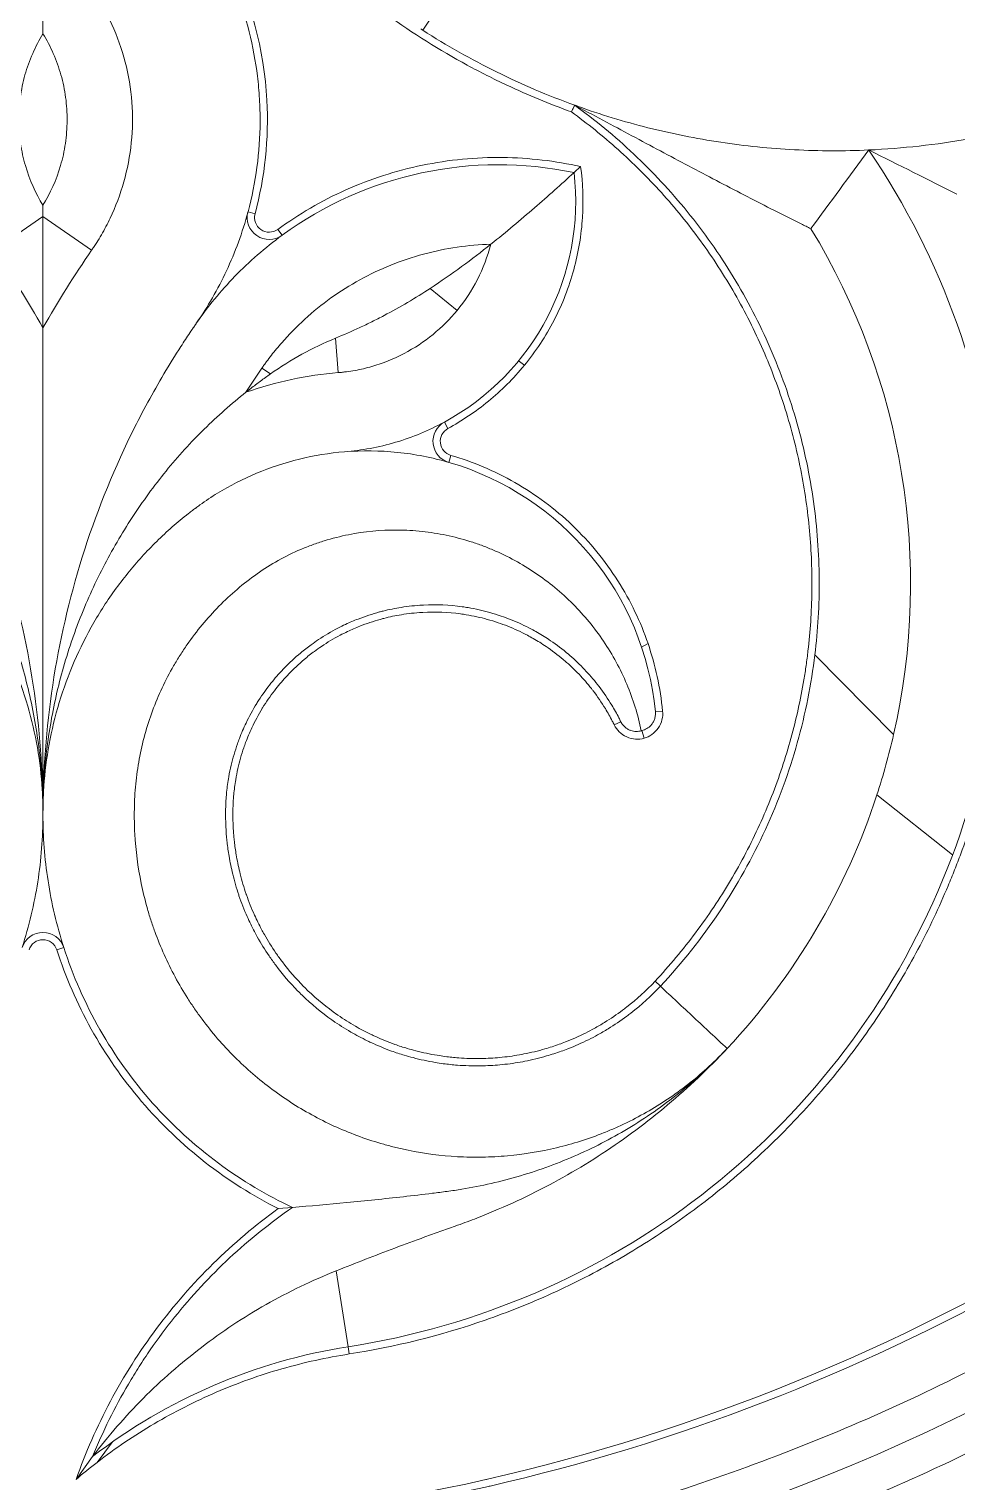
# Model space of a CAD drawing. Header units: millimetres. Extents: x 0 to 2376, y 0 to 1680.
# Drawn here: x 1091.1 to 1218.1, y 692.5 to 891.4 of the extents above; entities that cross this region are included whole.
import ezdxf

# ---------------------------------------------------------------- set-up
doc = ezdxf.new("R2010")
doc.units = ezdxf.units.MM
doc.layers.add('Размеры', color=5, linetype='Continuous', lineweight=9)

msp = doc.modelspace()

# ---------------------------------------------------------------- linework, layer by layer
at = {"layer": 'Размеры', "linetype": 'Continuous', "lineweight": 15}
for p, q in [((1144.98, 891.25), (1154.27, 905.27)), ((1166.1, 880.81), (1165.79, 880.98)), ((1166.1, 880.81), (1166.12, 880.86)), ((1166.6, 872.58), (1165.7, 871.75)), ((1093, 865.74), (1086.34, 861.13)), ((1093, 865.74), (1099.66, 861.13)), ((1122.03, 866.11), (1121.07, 866.37)), ((1125.14, 863.98), (1125.73, 863.17)), ((1149.7, 852.89), (1146.02, 855.91)), ((1133.42, 844.37), (1133.04, 849.08)), ((1158.9, 845.37), (1158.1, 845.98)), ((1124.13, 844.19), (1122.98, 844.99)), ((1148.44, 836.72), (1147.96, 837.6)), ((1148.83, 833.04), (1148.55, 832.08)), ((1174.94, 806.78), (1175.83, 807.27)), ((1198.67, 805.73), (1209.44, 794.81)), ((1177.83, 798.02), (1176.83, 797.92)), ((1171.2, 796.15), (1172.1, 796.58)), ((1175, 795.36), (1175.29, 794.32)), ((1217.52, 778.33), (1207.16, 786.56)), ((1095.86, 765.65), (1094.9, 765.34)), ((1177.52, 760.37), (1176.79, 761.05)), ((1186.65, 751.83), (1186.65, 751.83)), ((1125.21, 729.92), (1127.17, 730.08)), ((1134.77, 711), (1133.15, 721.4)), ((1134.77, 711), (1134.92, 710.01)), ((1102.54, 697.98), (1100.41, 695.17)), ((1099.79, 695.96), (1097.55, 692.85))]:
    msp.add_line(p, q, dxfattribs=at)
for centre, radius, start, end in [((1118.5, 815.5), 105.77, 278.8484, 34.1329), ((1155.35, 822.58), 50.25, 78.1128, 126.1141), ((1131.52, 867.83), 34.41, 298.5454, 6.5487), ((1123.96, 865.6), 3, 165.014, 306.1141), ((1123.96, 865.6), 2, 165.014, 306.1141), ((1118.5, 815.5), 93.27, 347.1826, 31.3857), ((1149.39, 834.96), 3, 118.5454, 253.7626), ((1149.39, 834.96), 2, 118.5454, 253.7626), ((1137.51, 794.15), 39.51, 5.4685, 73.7626), ((1118.5, 815.5), 93.27, 341.9242, 347.1826), ((1118.5, 815.5), 93.27, 316.9488, 341.9242), ((1093, 764.73), 3, 17.8402, 162.1598), ((1093, 764.73), 2, 17.8402, 162.1598), ((1146.53, 635.43), 76.48, 98.8489, 127.6716), ((1093, 958.67), 286.17, 251.6657, 299.562)]:
    msp.add_arc(centre, radius, start, end, dxfattribs=at)
for points, knots in [([(1165.34, 880.07), (1162.34, 881.15), (1157.51, 883.15), (1145.18, 889.39), (1129.28, 900.8), (1117.04, 915.14), (1107.51, 930.3), (1102.44, 941.38), (1097.86, 957.57), (1095.88, 971.03), (1095.88, 985.87), (1097.44, 998.83), (1099.82, 1008.12), (1102.9, 1016.59), (1105.95, 1023.09), (1112.64, 1033.89), (1120.22, 1042.26), (1130.71, 1050.64), (1142.15, 1057.65), (1157.84, 1063.06), (1171.37, 1064.73), (1181.51, 1064.82), (1188.73, 1064.3), (1199.88, 1062.79), (1209.32, 1060.94), (1220.04, 1057.68), (1230.52, 1053.63), (1239.05, 1049.22), (1243.84, 1046.33)], [116.808412, 116.808412, 116.808412, 116.808412, 126.38749, 132.476393, 158.314987, 184.679389, 188.590675, 211.99811, 220.956232, 239.042734, 252.734477, 265.384236, 278.03675, 281.474688, 292.44831, 299.518941, 319.550414, 326.062168, 339.699928, 359.668778, 375.574311, 380.335094, 390.089792, 397.269004, 414.090521, 418.915033, 430.888375, 447.69052, 447.69052, 447.69052, 447.69052]), ([(1063.97, 866.11), (1062.61, 871.16), (1061.34, 883.42), (1064.98, 897.1), (1070.09, 905.98), (1072.94, 910.03), (1076.21, 913.61), (1079.62, 917.44), (1082.66, 921.53), (1088.19, 930.2), (1091.41, 938.22), (1093, 944.87)], [0, 0, 0, 0, 0.182664, 0.42524, 0.483655, 0.540697, 0.597329, 0.654151, 0.711719, 0.769495, 1, 1, 1, 1]), ([(1093, 944.87), (1094.59, 938.22), (1097.81, 930.2), (1103.34, 921.53), (1106.38, 917.44), (1109.79, 913.61), (1113.06, 910.03), (1115.91, 905.98), (1121.02, 897.1), (1124.66, 883.42), (1123.39, 871.16), (1122.03, 866.11)], [0, 0, 0, 0, 0.230505, 0.288281, 0.345849, 0.402671, 0.459303, 0.516345, 0.57476, 0.817336, 1, 1, 1, 1]), ([(1109.35, 912.62), (1110.05, 911.85), (1110.75, 911.07), (1111.76, 909.88), (1112.09, 909.48), (1112.73, 908.67), (1113.04, 908.26), (1113.95, 907), (1114.53, 906.15), (1115.63, 904.41), (1116.16, 903.52), (1117.16, 901.71), (1117.63, 900.79), (1118.29, 899.38), (1118.51, 898.9), (1118.92, 897.94), (1119.12, 897.46), (1120.08, 895.02), (1120.71, 893.05), (1121.73, 889.04), (1122.11, 887.01), (1122.49, 883.93), (1122.58, 882.89), (1122.7, 880.81), (1122.73, 879.76), (1122.71, 876.63), (1122.57, 874.55), (1122.02, 870.44), (1121.61, 868.4), (1121.07, 866.37)], [0, 0, 0, 0, 0.0625, 0.0625, 0.09375, 0.09375, 0.125, 0.125, 0.1875, 0.1875, 0.25, 0.25, 0.3125, 0.3125, 0.34375, 0.34375, 0.375, 0.375, 0.5, 0.5, 0.625, 0.625, 0.6875, 0.6875, 0.75, 0.75, 0.875, 0.875, 1, 1, 1, 1]), ([(1096.66, 900.62), (1097.79, 899.42), (1098.86, 898.1), (1100.81, 895.22), (1101.69, 893.67), (1103.18, 890.4), (1103.79, 888.67), (1104.71, 885.1), (1105.02, 883.26), (1105.3, 879.55), (1105.28, 877.69), (1104.91, 874.02), (1104.56, 872.22), (1103.58, 868.75), (1102.95, 867.09), (1101.84, 864.74), (1101.43, 863.98), (1100.8, 862.88), (1100.58, 862.52), (1100.24, 861.99), (1100.07, 861.73), (1099.87, 861.43), (1099.77, 861.28), (1099.72, 861.2), (1099.69, 861.16), (1099.68, 861.15), (1099.67, 861.14), (1099.67, 861.13), (1099.67, 861.13), (1099.66, 861.13)], [0, 0, 0, 0, 0.125, 0.125, 0.25, 0.25, 0.375, 0.375, 0.5, 0.5, 0.625, 0.625, 0.75, 0.75, 0.875, 0.875, 0.9375, 0.9375, 0.96875, 0.96875, 0.984375, 0.992188, 0.996094, 0.998047, 0.999023, 0.999512, 0.999756, 0.999756, 1, 1, 1, 1]), ([(1093, 897.16), (1093, 896.13), (1093, 895.09), (1093, 892.96), (1093, 891.88), (1093, 890.76)], [0, 0, 0, 0, 0.5, 0.5, 1, 1, 1, 1]), ([(1241.86, 698.59), (1214.61, 682.99), (1184.83, 671.69), (1122.84, 658.78), (1090.38, 657.3), (1043.19, 662.77), (1027.59, 665.84), (1006.39, 671.67), (1000.02, 673.64), (990.32, 677.25), (986.38, 678.87), (967.68, 687.56), (953.65, 697.43), (930.13, 721.03), (920.34, 735.06), (906.46, 764.93), (902.12, 781), (899.02, 813.95), (900.43, 831.05), (908.93, 863.25), (915.94, 878.49), (925.28, 892.07)], [0, 0, 0, 0, 94.183734, 94.397581, 189.962168, 190.408808, 236.950479, 237.502776, 256.361221, 256.935721, 268.567771, 269.113464, 318.812115, 319.250378, 369.056459, 369.387292, 418.068425, 418.285054, 468.656779, 468.767932, 518.226812, 518.226812, 518.226812, 518.226812]), ([(1144.98, 891.25), (1144.94, 891.28), (1144.9, 891.3), (1144.86, 891.33), (1144.82, 891.36), (1144.78, 891.38), (1144.74, 891.41)], [0, 0, 0, 0, 0.0001423966, 0.0001423966, 0.0001423966, 0.0002847934, 0.0002847934, 0.0002847934, 0.0002847934]), ([(1165.79, 880.98), (1162.13, 882.3), (1158.57, 883.82), (1151.63, 887.25), (1148.26, 889.15), (1144.98, 891.25)], [0, 0, 0, 0, 0.5, 0.5, 1, 1, 1, 1]), ([(1093, 867.28), (1092, 868.91), (1091.17, 870.74), (1090.31, 873.69), (1090.08, 874.71), (1089.78, 876.77), (1089.7, 877.83), (1089.69, 879.94), (1089.75, 881), (1090.04, 883.09), (1090.25, 884.13), (1090.82, 886.14), (1091.18, 887.12), (1092, 889), (1092.48, 889.91), (1093, 890.76)], [0, 0, 0, 0, 0.25, 0.25, 0.375, 0.375, 0.5, 0.5, 0.625, 0.625, 0.75, 0.75, 0.875, 0.875, 1, 1, 1, 1]), ([(1093, 890.76), (1093.52, 889.91), (1094, 889), (1094.82, 887.12), (1095.18, 886.14), (1095.75, 884.13), (1095.96, 883.09), (1096.25, 881), (1096.31, 879.94), (1096.3, 877.83), (1096.22, 876.77), (1095.92, 874.71), (1095.69, 873.69), (1094.83, 870.74), (1094, 868.91), (1093, 867.28)], [0, 0, 0, 0, 0.125, 0.125, 0.25, 0.25, 0.375, 0.375, 0.5, 0.5, 0.625, 0.625, 0.75, 0.75, 1, 1, 1, 1]), ([(1233.54, 695.13), (1208.84, 681.97), (1182.21, 672.26), (1123.62, 659.86), (1091.2, 658.29), (1044.04, 663.64), (1028.45, 666.68), (1007.26, 672.46), (1000.89, 674.41), (991.18, 677.98), (987.25, 679.59), (968.54, 688.21), (954.5, 698.04), (930.97, 721.58), (921.17, 735.59), (907.34, 765.45), (903.03, 781.51), (900.03, 814.44), (901.5, 831.52), (909.29, 860.43), (914.5, 872.67), (921.25, 883.94)], [10.01263, 10.01263, 10.01263, 10.01263, 94.070978, 94.284826, 189.849413, 190.296053, 236.837723, 237.39002, 256.248466, 256.822965, 268.455016, 269.000709, 318.69936, 319.137623, 368.943703, 369.274537, 417.95567, 418.172299, 468.544024, 468.655177, 508.101426, 508.101426, 508.101426, 508.101426]), ([(1235.36, 726.12), (1210.22, 710.73), (1182.5, 699.42), (1124.5, 686.17), (1093.97, 684.34), (1049.59, 689.09), (1034.91, 691.89), (1015.15, 697.24), (1009.28, 699.02), (1000.76, 702.17), (997.46, 703.51), (981.99, 710.64), (970.34, 718.86), (950.97, 738.45), (942.93, 750.16), (931.73, 774.98), (928.33, 788.36), (926.24, 815.66), (927.71, 829.82), (935.41, 856.29), (941.56, 868.75), (949.64, 879.74)], [0, 0, 0, 0, 89.227761, 89.470289, 180.084948, 180.565632, 224.592716, 225.194971, 242.505742, 243.140275, 252.696672, 253.303193, 294.694414, 295.177024, 336.692157, 337.050854, 377.617526, 377.862623, 419.914903, 420.033159, 461.325805, 461.325805, 461.325805, 461.325805]), ([(1165.34, 880.07), (1165.37, 880.15), (1165.41, 880.22), (1165.45, 880.3), (1165.48, 880.37), (1165.52, 880.45), (1165.56, 880.53), (1165.63, 880.68), (1165.71, 880.83), (1165.79, 880.98)], [0, 0, 0, 0, 0.00625576, 0.00625576, 0.00625576, 0.01251152, 0.01251152, 0.01251152, 0.0250205, 0.0250205, 0.0250205, 0.0250205]), ([(1176.79, 761.05), (1178.75, 763.15), (1180.61, 765.37), (1184.07, 769.98), (1185.67, 772.38), (1188.59, 777.32), (1189.92, 779.86), (1192.27, 785.03), (1193.3, 787.66), (1195.06, 792.96), (1195.8, 795.63), (1196.68, 799.63), (1196.94, 800.97), (1197.28, 802.97), (1197.38, 803.63), (1197.57, 804.96), (1197.65, 805.62), (1198.04, 808.94), (1198.22, 811.64), (1198.3, 817.12), (1198.19, 819.9), (1197.69, 825.48), (1197.29, 828.28), (1196.18, 833.85), (1195.47, 836.63), (1193.75, 842.11), (1192.74, 844.81), (1190.43, 850.1), (1189.13, 852.68), (1186.27, 857.67), (1184.7, 860.09), (1181.34, 864.71), (1179.55, 866.92), (1175.77, 871.1), (1173.78, 873.07), (1169.66, 876.76), (1167.52, 878.48), (1165.34, 880.07)], [0, 0, 0, 0, 0.0625, 0.0625, 0.125, 0.125, 0.1875, 0.1875, 0.25, 0.25, 0.3125, 0.3125, 0.34375, 0.34375, 0.359375, 0.359375, 0.375, 0.375, 0.4375, 0.4375, 0.5, 0.5, 0.5625, 0.5625, 0.625, 0.625, 0.6875, 0.6875, 0.75, 0.75, 0.8125, 0.8125, 0.875, 0.875, 0.9375, 0.9375, 1, 1, 1, 1]), ([(1166.12, 880.86), (1166.09, 880.87), (1166.06, 880.88), (1166.04, 880.89), (1166.01, 880.9), (1165.98, 880.91), (1165.95, 880.92), (1165.93, 880.93), (1165.9, 880.94), (1165.87, 880.95), (1165.84, 880.96), (1165.82, 880.97), (1165.79, 880.98)], [0, 0, 0, 0, 0.0000874206, 0.0000874206, 0.0000874206, 0.0001748413, 0.0001748413, 0.0001748413, 0.0002622631, 0.0002622631, 0.0002622631, 0.000349685, 0.000349685, 0.000349685, 0.000349685]), ([(1198.67, 805.73), (1199.08, 809.11), (1199.29, 812.57), (1199.24, 819.6), (1198.98, 823.16), (1197.98, 830.28), (1197.24, 833.85), (1195.26, 840.88), (1194.03, 844.35), (1191.09, 851.09), (1189.4, 854.37), (1185.58, 860.63), (1183.47, 863.62), (1178.9, 869.24), (1176.45, 871.87), (1171.29, 876.73), (1168.58, 878.96), (1165.79, 880.98)], [0, 0, 0, 0, 0.125, 0.125, 0.25, 0.25, 0.375, 0.375, 0.5, 0.5, 0.625, 0.625, 0.75, 0.75, 0.875, 0.875, 1, 1, 1, 1]), ([(1196.79, 864.73), (1194.36, 865.94), (1191.9, 867.19), (1186.93, 869.75), (1184.42, 871.07), (1179.32, 873.76), (1176.73, 875.14), (1171.48, 877.95), (1168.82, 879.37), (1166.1, 880.81)], [0, 0, 0, 0, 0.25, 0.25, 0.5, 0.5, 0.75, 0.75, 1, 1, 1, 1]), ([(1166.12, 880.86), (1169.31, 879.71), (1172.55, 878.73), (1177.46, 877.49), (1179.11, 877.12), (1182.43, 876.45), (1184.1, 876.16), (1187.45, 875.66), (1189.13, 875.44), (1192.5, 875.1), (1194.2, 874.97), (1199.27, 874.71), (1202.66, 874.7), (1206.05, 874.85)], [0, 0, 0, 0, 0.25, 0.25, 0.375, 0.375, 0.5, 0.5, 0.625, 0.625, 0.75, 0.75, 1, 1, 1, 1]), ([(1125.14, 863.98), (1127.99, 866.06), (1131.13, 867.89), (1137.79, 870.87), (1141.33, 872.01), (1148.56, 873.51), (1152.26, 873.86), (1159.56, 873.78), (1163.16, 873.35), (1166.6, 872.58)], [0, 0, 0, 0, 0.25, 0.25, 0.5, 0.5, 0.75, 0.75, 1, 1, 1, 1]), ([(943.5, 872.41), (938.07, 863.62), (933.79, 854.07), (926.84, 830.7), (925.27, 816.42), (927.21, 788.87), (930.57, 775.34), (941.71, 750.23), (949.76, 738.37), (969.19, 718.49), (980.9, 710.13), (996.46, 702.85), (999.79, 701.47), (1008.38, 698.26), (1014.29, 696.45), (1034.22, 691.02), (1049.03, 688.16), (1093.8, 683.31), (1124.62, 685.15), (1179.59, 697.75), (1204.28, 707.29), (1227.05, 720.08)], [10.880108, 10.880108, 10.880108, 10.880108, 41.876748, 41.995004, 84.047283, 84.292381, 124.859052, 125.21775, 166.732883, 167.215492, 208.606714, 209.213235, 218.769632, 219.404164, 236.714936, 237.31719, 281.344275, 281.824958, 372.439617, 372.682145, 451.029798, 451.029798, 451.029798, 451.029798]), ([(1165.7, 871.75), (1163.95, 870.16), (1162.16, 868.55), (1159.34, 866.11), (1158.37, 865.28), (1156.39, 863.62), (1155.37, 862.79), (1154.3, 861.94)], [0, 0, 0, 0, 0.5, 0.5, 0.75, 0.75, 1, 1, 1, 1]), ([(1166.6, 872.58), (1166.91, 870.33), (1167, 867.99), (1166.71, 863.24), (1166.31, 860.83), (1165.01, 856.09), (1164.11, 853.76), (1161.83, 849.35), (1160.45, 847.27), (1158.9, 845.37)], [0, 0, 0, 0, 0.25, 0.25, 0.5, 0.5, 0.75, 0.75, 1, 1, 1, 1]), ([(1093, 867.28), (1093, 867.11), (1093, 866.76), (1093, 866.25), (1093, 865.91), (1093, 865.74)], [0, 0, 0, 0, 0.332953, 0.666331, 1, 1, 1, 1]), ([(1121.07, 866.37), (1120.31, 863.55), (1119.31, 860.85), (1116.93, 855.76), (1115.55, 853.37), (1114.03, 851.18)], [0, 0, 0, 0, 0.5, 0.5, 1, 1, 1, 1]), ([(1198.12, 864.08), (1197.9, 864.18), (1197.46, 864.4), (1197.02, 864.62), (1196.79, 864.73)], [0, 0, 0, 0, 0.49788, 1, 1, 1, 1]), ([(1125.73, 863.17), (1123.39, 861.47), (1121.23, 859.58), (1117.32, 855.54), (1115.57, 853.4), (1114.03, 851.18)], [0, 0, 0, 0, 0.5, 0.5, 1, 1, 1, 1]), ([(1154.3, 861.94), (1151.25, 861.85), (1148.14, 861.41), (1143.6, 860.19), (1142.1, 859.69), (1139.18, 858.51), (1137.75, 857.84), (1133.63, 855.57), (1131.09, 853.74), (1127.71, 850.66), (1126.65, 849.58), (1125.19, 847.9), (1124.72, 847.33), (1124.04, 846.46), (1123.71, 846.02), (1123.34, 845.51), (1123.16, 845.25), (1123.07, 845.12), (1123.02, 845.05), (1123, 845.02), (1122.99, 845.01), (1122.98, 845), (1122.98, 844.99), (1122.98, 844.99)], [0, 0, 0, 0, 0.25, 0.25, 0.375, 0.375, 0.5, 0.5, 0.75, 0.75, 0.875, 0.875, 0.9375, 0.9375, 0.96875, 0.984375, 0.992188, 0.996094, 0.998047, 0.999023, 0.999512, 0.999512, 1, 1, 1, 1]), ([(1154.3, 861.94), (1153.01, 860.91), (1151.69, 859.89), (1148.93, 857.88), (1147.51, 856.88), (1146.02, 855.91)], [0, 0, 0, 0, 0.5, 0.5, 1, 1, 1, 1]), ([(1154.3, 861.94), (1153.87, 860.27), (1153.25, 858.64), (1151.69, 855.59), (1150.75, 854.17), (1149.7, 852.89)], [0, 0, 0, 0, 0.5, 0.5, 1, 1, 1, 1]), ([(1146.02, 855.91), (1145.01, 855.25), (1143.98, 854.61), (1141.86, 853.36), (1140.78, 852.76), (1139.14, 851.89), (1138.59, 851.61), (1137.48, 851.06), (1136.93, 850.8), (1135.26, 850.03), (1134.15, 849.54), (1133.04, 849.08)], [0, 0, 0, 0, 0.25, 0.25, 0.5, 0.5, 0.625, 0.625, 0.75, 0.75, 1, 1, 1, 1]), ([(1149.7, 852.89), (1148.73, 851.71), (1147.62, 850.6), (1145.17, 848.6), (1143.84, 847.72), (1141.01, 846.24), (1139.53, 845.64), (1137.25, 844.99), (1136.49, 844.81), (1135.34, 844.6), (1134.95, 844.54), (1134.38, 844.47), (1134.09, 844.43), (1133.76, 844.4), (1133.59, 844.39), (1133.52, 844.38), (1133.47, 844.38), (1133.45, 844.37), (1133.42, 844.37)], [0, 0, 0, 0, 0.25, 0.25, 0.5, 0.5, 0.75, 0.75, 0.875, 0.875, 0.9375, 0.9375, 0.96875, 0.984375, 0.992187, 0.996094, 0.996094, 1, 1, 1, 1]), ([(1071.97, 851.18), (1071.98, 851.16), (1071.99, 851.14), (1072.02, 851.1), (1072.06, 851.05), (1072.15, 850.92), (1072.33, 850.65), (1072.69, 850.12), (1073.41, 849.05), (1074.02, 848.12), (1075.21, 846.25), (1075.98, 844.99), (1078.24, 841.15), (1079.65, 838.52), (1083.59, 830.46), (1085.83, 824.86), (1089.41, 813.37), (1090.77, 807.49), (1092.56, 795.67), (1093, 789.72), (1093, 783.84)], [0, 0, 0, 0, 0.000977, 0.000977, 0.001953, 0.003906, 0.007813, 0.015625, 0.03125, 0.0625, 0.0625, 0.125, 0.125, 0.25, 0.25, 0.5, 0.5, 0.75, 0.75, 1, 1, 1, 1]), ([(1114.03, 851.18), (1114.01, 851.14), (1113.98, 851.1), (1113.93, 851.03), (1113.85, 850.92), (1113.67, 850.65), (1113.31, 850.12), (1112.59, 849.05), (1111.98, 848.12), (1110.79, 846.25), (1110.02, 844.99), (1107.76, 841.15), (1106.35, 838.52), (1102.41, 830.46), (1100.17, 824.86), (1096.59, 813.37), (1095.23, 807.49), (1093.44, 795.67), (1093, 789.72), (1093, 783.84)], [0, 0, 0, 0, 0.001953, 0.001953, 0.003906, 0.007812, 0.015625, 0.03125, 0.0625, 0.0625, 0.125, 0.125, 0.25, 0.25, 0.5, 0.5, 0.75, 0.75, 1, 1, 1, 1]), ([(1093, 850.48), (1093, 847.83), (1093, 845.17), (1093, 839.81), (1093, 837.11), (1093, 828.96), (1093, 823.46), (1093, 816.49), (1093, 815.09), (1093, 812.29), (1093, 810.88), (1093, 806.64), (1093, 803.81), (1093, 795.3), (1093, 789.59), (1093, 783.84)], [0, 0, 0, 0, 0.125, 0.125, 0.25, 0.25, 0.5, 0.5, 0.5625, 0.5625, 0.625, 0.625, 0.75, 0.75, 1, 1, 1, 1]), ([(1133.04, 849.08), (1131.46, 848.43), (1129.93, 847.7), (1126.95, 846.06), (1125.52, 845.16), (1124.13, 844.19)], [0, 0, 0, 0, 0.5, 0.5, 1, 1, 1, 1]), ([(1133.42, 844.37), (1131.3, 844.2), (1129.16, 843.89), (1124.93, 842.99), (1122.83, 842.4), (1120.78, 841.68)], [0, 0, 0, 0, 0.5, 0.5, 1, 1, 1, 1]), ([(1124.13, 844.19), (1123.91, 844.03), (1123.45, 843.7), (1122.78, 843.21), (1122.1, 842.71), (1121.44, 842.2), (1121, 841.85), (1120.78, 841.68)], [0, 0, 0, 0, 0.199793, 0.399654, 0.599618, 0.799722, 1, 1, 1, 1]), ([(1158.9, 845.37), (1157.4, 843.55), (1155.74, 841.9), (1152.21, 839.01), (1150.34, 837.76), (1148.44, 836.72)], [0, 0, 0, 0, 0.5, 0.5, 1, 1, 1, 1]), ([(1065.22, 841.68), (1067.2, 840.11), (1069.11, 838.43), (1072.75, 834.84), (1074.5, 832.93), (1077.8, 828.85), (1079.35, 826.73), (1082.22, 822.33), (1083.56, 820.05), (1085.99, 815.33), (1087.09, 812.88), (1088.32, 809.71), (1088.56, 809.07), (1089.01, 807.78), (1089.23, 807.14), (1089.86, 805.2), (1090.24, 803.89), (1091.28, 799.96), (1091.83, 797.3), (1092.62, 791.9), (1092.87, 789.16), (1092.96, 786.39)], [0, 0, 0, 0, 0.125, 0.125, 0.25, 0.25, 0.375, 0.375, 0.5, 0.5, 0.625, 0.625, 0.65625, 0.65625, 0.6875, 0.6875, 0.75, 0.75, 0.875, 0.875, 1, 1, 1, 1]), ([(1120.78, 841.68), (1118.8, 840.11), (1116.89, 838.43), (1113.25, 834.84), (1111.5, 832.93), (1108.2, 828.85), (1106.65, 826.73), (1103.78, 822.33), (1102.44, 820.05), (1100.01, 815.33), (1098.91, 812.88), (1097.68, 809.71), (1097.44, 809.07), (1096.99, 807.78), (1096.77, 807.14), (1096.14, 805.2), (1095.76, 803.89), (1094.72, 799.96), (1094.17, 797.3), (1093.38, 791.9), (1093.13, 789.16), (1093.04, 786.39)], [0, 0, 0, 0, 0.125, 0.125, 0.25, 0.25, 0.375, 0.375, 0.5, 0.5, 0.625, 0.625, 0.65625, 0.65625, 0.6875, 0.6875, 0.75, 0.75, 0.875, 0.875, 1, 1, 1, 1]), ([(1147.96, 837.6), (1145.83, 836.44), (1143.58, 835.51), (1138.97, 834.15), (1136.62, 833.72), (1134.3, 833.53)], [0, 0, 0, 0, 0.5, 0.5, 1, 1, 1, 1]), ([(1051.7, 833.53), (1051.7, 833.53), (1051.7, 833.53), (1051.7, 833.53), (1051.71, 833.53), (1051.72, 833.53), (1051.75, 833.53), (1051.81, 833.52), (1051.91, 833.51), (1052.13, 833.49), (1052.57, 833.45), (1053.44, 833.35), (1054.19, 833.25), (1055.69, 833.01), (1056.68, 832.82), (1059.65, 832.11), (1061.6, 831.48), (1065.38, 829.93), (1067.2, 829.01), (1069.8, 827.44), (1070.64, 826.88), (1071.66, 826.15), (1071.92, 825.97), (1072.17, 825.78), (1072.22, 825.74), (1072.23, 825.74), (1072.25, 825.72), (1072.29, 825.69), (1072.37, 825.63), (1072.63, 825.43), (1072.86, 825.25), (1073.8, 824.52), (1074.53, 823.91), (1076.7, 822.02), (1078.09, 820.66), (1080.72, 817.77), (1081.96, 816.25), (1084.28, 813.05), (1085.35, 811.38), (1087.29, 807.92), (1088.17, 806.13), (1089.7, 802.48), (1090.36, 800.61), (1091.46, 796.84), (1091.9, 794.93), (1092.56, 791.12), (1092.78, 789.21), (1092.91, 787.08), (1092.93, 786.78), (1092.94, 786.48), (1092.94, 786.41), (1092.95, 786.4), (1092.95, 786.39), (1092.95, 786.38), (1092.95, 786.35), (1092.95, 786.27), (1092.96, 785.93), (1092.99, 785.11), (1093, 784.35), (1093, 783.84)], [0, 0, 0, 0, 0.000122, 0.000122, 0.000244, 0.000488, 0.000977, 0.001953, 0.003906, 0.007812, 0.015625, 0.03125, 0.0625, 0.0625, 0.125, 0.125, 0.25, 0.25, 0.375, 0.375, 0.4375, 0.4375, 0.453125, 0.457031, 0.457031, 0.45752, 0.45752, 0.458008, 0.458984, 0.460937, 0.46875, 0.46875, 0.5, 0.5, 0.5625, 0.5625, 0.625, 0.625, 0.6875, 0.6875, 0.75, 0.75, 0.8125, 0.8125, 0.875, 0.875, 0.9375, 0.9375, 0.945312, 0.947266, 0.94751, 0.94751, 0.947754, 0.947754, 0.948242, 0.949219, 0.953125, 0.96875, 1, 1, 1, 1]), ([(1134.3, 833.53), (1132.2, 833.36), (1130.12, 833.02), (1126.08, 832.03), (1124.11, 831.38), (1120.37, 829.81), (1118.58, 828.89), (1116.07, 827.36), (1115.27, 826.82), (1114.29, 826.12), (1114.07, 825.96), (1113.85, 825.79), (1113.81, 825.76), (1113.79, 825.75), (1113.78, 825.74), (1113.77, 825.74), (1113.77, 825.73), (1113.67, 825.66), (1113.38, 825.44), (1113.1, 825.22), (1112.16, 824.49), (1111.42, 823.88), (1109.25, 821.97), (1107.85, 820.6), (1105.21, 817.69), (1103.96, 816.15), (1101.64, 812.93), (1100.57, 811.25), (1098.63, 807.76), (1097.76, 805.96), (1096.23, 802.29), (1095.57, 800.41), (1094.48, 796.61), (1094.05, 794.69), (1093.4, 790.86), (1093.19, 788.94), (1093.08, 786.92), (1093.07, 786.74), (1093.06, 786.53), (1093.06, 786.43), (1093.05, 786.4), (1093.05, 786.38), (1093.05, 786.38), (1093.05, 786.37), (1093.05, 786.24), (1093.03, 785.88), (1093.01, 785.05), (1093, 784.33), (1093, 783.84)], [0, 0, 0, 0, 0.125, 0.125, 0.25, 0.25, 0.375, 0.375, 0.4375, 0.4375, 0.453125, 0.455078, 0.456055, 0.456543, 0.456787, 0.456787, 0.457031, 0.457031, 0.460938, 0.46875, 0.46875, 0.5, 0.5, 0.5625, 0.5625, 0.625, 0.625, 0.6875, 0.6875, 0.75, 0.75, 0.8125, 0.8125, 0.875, 0.875, 0.9375, 0.9375, 0.941406, 0.943359, 0.944336, 0.94458, 0.94458, 0.944824, 0.944824, 0.945313, 0.953125, 0.96875, 1, 1, 1, 1]), ([(1148.55, 832.08), (1146.28, 832.75), (1143.92, 833.21), (1139.14, 833.7), (1136.71, 833.73), (1134.3, 833.53)], [0, 0, 0, 0, 0.5, 0.5, 1, 1, 1, 1]), ([(1148.83, 833.04), (1150.33, 832.61), (1151.81, 832.08), (1154.75, 830.84), (1156.2, 830.13), (1159.02, 828.51), (1160.39, 827.62), (1163.02, 825.65), (1164.28, 824.59), (1166.67, 822.31), (1167.79, 821.1), (1169.87, 818.56), (1170.83, 817.24), (1172.57, 814.49), (1173.35, 813.08), (1174.73, 810.2), (1175.33, 808.74), (1175.83, 807.27)], [0, 0, 0, 0, 0.125, 0.125, 0.25, 0.25, 0.375, 0.375, 0.5, 0.5, 0.625, 0.625, 0.75, 0.75, 0.875, 0.875, 1, 1, 1, 1]), ([(1174.91, 795.34), (1174.45, 797.55), (1173.78, 799.67), (1172.49, 802.74), (1172, 803.75), (1170.94, 805.72), (1170.36, 806.67), (1168.51, 809.42), (1167.11, 811.12), (1164.76, 813.48), (1163.93, 814.23), (1162.21, 815.65), (1161.33, 816.31), (1158.58, 818.17), (1156.64, 819.23), (1154.06, 820.32), (1153.54, 820.53), (1152.49, 820.92), (1151.96, 821.1), (1150.36, 821.6), (1149.29, 821.88), (1147.11, 822.33), (1146.01, 822.5), (1144.34, 822.68), (1143.78, 822.73), (1142.65, 822.79), (1142.08, 822.81), (1139.25, 822.83), (1137.02, 822.62), (1133.71, 821.96), (1132.61, 821.68), (1130.97, 821.18), (1130.43, 820.99), (1129.36, 820.6), (1128.83, 820.39), (1126.2, 819.27), (1124.18, 818.14), (1121.36, 816.16), (1120.45, 815.44), (1118.72, 813.96), (1117.88, 813.18), (1115.49, 810.76), (1114.04, 809.01), (1112.41, 806.66), (1112.09, 806.19), (1111.47, 805.22), (1111.17, 804.73), (1110.32, 803.24), (1109.79, 802.23), (1108.35, 799.15), (1107.56, 797.02), (1106.65, 793.71), (1106.39, 792.58), (1105.97, 790.33), (1105.81, 789.2), (1105.64, 787.49), (1105.6, 786.91), (1105.54, 785.77), (1105.52, 785.19), (1105.49, 783.47), (1105.51, 782.33), (1105.7, 778.93), (1105.99, 776.68), (1106.68, 773.33), (1106.95, 772.22), (1107.41, 770.57), (1107.58, 770.02), (1107.93, 768.92), (1108.12, 768.38), (1109.09, 765.7), (1110.02, 763.63), (1111.63, 760.63), (1112.21, 759.65), (1113.13, 758.21), (1113.44, 757.73), (1114.09, 756.79), (1114.43, 756.32), (1116.14, 754.01), (1117.63, 752.29), (1120.84, 749.08), (1122.56, 747.6), (1125.31, 745.55), (1126.26, 744.89), (1128.19, 743.66), (1129.17, 743.09), (1132.17, 741.47), (1134.24, 740.55), (1137.46, 739.38), (1138.54, 739.03), (1140.2, 738.56), (1140.76, 738.42), (1141.87, 738.15), (1142.43, 738.02), (1145.22, 737.45), (1147.47, 737.16), (1150.87, 736.96), (1152.01, 736.94), (1153.72, 736.97), (1154.29, 736.99), (1155.44, 737.05), (1156.01, 737.09), (1158.87, 737.35), (1161.11, 737.72), (1165.53, 738.78), (1167.69, 739.46), (1170.35, 740.53), (1170.88, 740.75), (1171.93, 741.22), (1172.45, 741.46), (1173.99, 742.21), (1175, 742.75), (1177.94, 744.46), (1179.81, 745.74), (1182.49, 747.87), (1183.36, 748.62), (1185.05, 750.18), (1185.86, 750.99), (1186.65, 751.83)], [0, 0, 0, 0, 0.03125, 0.03125, 0.046875, 0.046875, 0.0625, 0.0625, 0.09375, 0.09375, 0.109375, 0.109375, 0.125, 0.125, 0.15625, 0.15625, 0.164063, 0.164063, 0.171875, 0.171875, 0.1875, 0.1875, 0.203125, 0.203125, 0.210938, 0.210938, 0.21875, 0.21875, 0.25, 0.25, 0.265625, 0.265625, 0.273438, 0.273438, 0.28125, 0.28125, 0.3125, 0.3125, 0.328125, 0.328125, 0.34375, 0.34375, 0.375, 0.375, 0.382812, 0.382812, 0.390625, 0.390625, 0.40625, 0.40625, 0.4375, 0.4375, 0.453125, 0.453125, 0.46875, 0.46875, 0.476562, 0.476562, 0.484375, 0.484375, 0.5, 0.5, 0.53125, 0.53125, 0.546875, 0.546875, 0.554687, 0.554687, 0.5625, 0.5625, 0.59375, 0.59375, 0.609375, 0.609375, 0.617187, 0.617187, 0.625, 0.625, 0.65625, 0.65625, 0.6875, 0.6875, 0.703125, 0.703125, 0.71875, 0.71875, 0.75, 0.75, 0.765625, 0.765625, 0.773438, 0.773438, 0.78125, 0.78125, 0.8125, 0.8125, 0.828125, 0.828125, 0.835937, 0.835937, 0.84375, 0.84375, 0.875, 0.875, 0.90625, 0.90625, 0.914062, 0.914062, 0.921875, 0.921875, 0.9375, 0.9375, 0.96875, 0.96875, 0.984375, 0.984375, 1, 1, 1, 1]), ([(1225.08, 821.85), (1225.28, 818.5), (1225.32, 815.15), (1225.09, 808.49), (1224.82, 805.18), (1223.56, 795.38), (1222.12, 789.02), (1219.7, 781.45), (1219.19, 779.96), (1218.37, 777.75), (1218.09, 777.01), (1217.51, 775.55), (1217.21, 774.82), (1215.68, 771.17), (1214.3, 768.27), (1211.27, 762.55), (1209.61, 759.74), (1206, 754.24), (1204.06, 751.55), (1199.91, 746.35), (1197.7, 743.83), (1193.05, 739), (1190.6, 736.69), (1185.49, 732.3), (1182.83, 730.23), (1177.34, 726.35), (1174.5, 724.54), (1168.7, 721.21), (1165.73, 719.69), (1159.7, 716.95), (1156.64, 715.73), (1147.39, 712.51), (1141.12, 710.97), (1134.92, 710.01)], [0, 0, 0, 0, 0.0625, 0.0625, 0.125, 0.125, 0.25, 0.25, 0.28125, 0.28125, 0.296875, 0.296875, 0.3125, 0.3125, 0.375, 0.375, 0.4375, 0.4375, 0.5, 0.5, 0.5625, 0.5625, 0.625, 0.625, 0.6875, 0.6875, 0.75, 0.75, 0.8125, 0.8125, 0.875, 0.875, 1, 1, 1, 1]), ([(1172.1, 796.58), (1172.01, 796.75), (1171.93, 796.93), (1171.54, 797.69), (1170.71, 799.17), (1169.68, 800.68), (1168.98, 801.59), (1168.35, 802.39), (1167.16, 803.77), (1165.84, 805.03), (1165.06, 805.7), (1164.22, 806.42), (1162.77, 807.53), (1161.3, 808.44), (1160.42, 808.95), (1159.25, 809.6), (1157.59, 810.37), (1156.18, 810.89), (1155.21, 811.22), (1153.73, 811.68), (1151.95, 812.08), (1150.67, 812.28), (1148.65, 812.56), (1146.82, 812.64), (1145, 812.54), (1143.98, 812.49), (1142.17, 812.3), (1140.38, 811.93), (1139.39, 811.69), (1138.24, 811.38), (1136.5, 810.81), (1134.99, 810.17), (1134.07, 809.73), (1132.79, 809.1), (1131.22, 808.18), (1130.05, 807.36), (1129.23, 806.76), (1127.93, 805.75), (1126.6, 804.51), (1125.77, 803.64), (1125.07, 802.89), (1123.89, 801.51), (1122.85, 800.01), (1122.3, 799.15), (1121.74, 798.24), (1120.87, 796.64), (1120.17, 795.01), (1119.8, 794.05), (1119.36, 792.85), (1118.85, 791.1), (1118.53, 789.57), (1118.31, 788.34), (1118.19, 787.44), (1118.11, 786.53), (1118.08, 786.22), (1118.06, 785.85), (1118.03, 785.4), (1118.02, 785.05), (1118.01, 784.8), (1118, 784.37), (1118, 783.92), (1118, 783.63), (1118, 783.15), (1118.02, 782.69), (1118.04, 782.21), (1118.06, 781.75), (1118.09, 781.3), (1118.15, 780.61), (1118.24, 779.71), (1118.36, 778.81), (1118.61, 777.34), (1118.98, 775.56), (1119.48, 773.81), (1119.81, 772.83), (1120.15, 771.82), (1120.82, 770.12), (1121.59, 768.52), (1122.07, 767.61), (1122.69, 766.46), (1123.65, 764.91), (1124.55, 763.65), (1125.78, 762.01), (1126.97, 760.62), (1128.26, 759.34), (1129.74, 757.91), (1131.14, 756.74), (1132.63, 755.7), (1133.47, 755.11), (1135.01, 754.13), (1136.62, 753.27), (1137.55, 752.82), (1138.64, 752.3), (1140.32, 751.61), (1141.88, 751.09), (1142.86, 750.8), (1144.25, 750.41), (1146.04, 750.02), (1147.43, 749.81), (1148.44, 749.67), (1150.11, 749.5), (1151.94, 749.44), (1153.11, 749.46), (1154.13, 749.49), (1155.95, 749.6), (1157.76, 749.86), (1158.77, 750.05), (1159.87, 750.26), (1161.64, 750.69), (1163.29, 751.22), (1164.25, 751.56), (1165.52, 752.04), (1167.19, 752.77), (1168.52, 753.47), (1169.42, 753.96), (1170.79, 754.76), (1172.3, 755.78), (1173.3, 756.54), (1174.93, 757.8), (1176.28, 759.04), (1177.52, 760.37)], [27.78584, 27.78584, 27.78584, 27.78584, 28.359979, 28.359979, 30.368916, 33.43274, 33.823664, 33.823664, 36.496541, 39.28735, 39.28735, 39.560478, 42.624441, 44.751036, 44.751036, 45.688004, 48.752378, 50.214721, 50.214721, 51.815962, 54.88001, 55.678407, 55.678407, 61.007617, 61.142092, 61.142092, 64.071551, 66.605778, 66.605778, 67.135373, 70.199189, 72.069464, 72.069464, 73.263099, 76.327132, 77.533149, 77.533149, 79.390855, 82.454755, 82.996835, 82.996835, 85.518717, 88.460521, 88.460521, 88.58256, 91.646514, 93.924206, 93.924206, 94.71018, 97.774328, 99.387892, 99.387892, 101.519188, 102.119735, 102.119735, 102.45497, 103.222668, 103.485656, 103.485656, 103.994004, 104.764714, 104.851577, 104.851577, 106.217499, 106.217499, 106.306192, 107.58342, 107.58342, 108.361602, 110.315263, 110.315263, 112.814745, 115.778949, 115.778949, 115.897723, 118.980759, 121.242634, 121.242634, 122.063746, 125.147005, 126.70632, 126.70632, 131.312856, 132.170005, 132.170005, 137.478943, 137.633691, 137.633691, 140.561948, 143.097377, 143.097377, 143.644716, 146.727879, 148.561062, 148.561062, 149.810894, 152.893741, 154.024748, 154.024748, 155.976911, 159.059745, 159.488433, 159.488433, 162.142974, 164.952119, 164.952119, 165.226027, 168.30888, 170.415805, 170.415805, 171.391746, 174.474893, 175.87949, 175.87949, 177.557858, 180.640935, 181.343176, 181.343176, 186.806861, 186.806861, 186.806861, 186.806861]), ([(1171.2, 796.15), (1171.11, 796.32), (1171.02, 796.5), (1170.64, 797.25), (1169.84, 798.67), (1168.84, 800.13), (1168.16, 801.01), (1167.55, 801.79), (1166.39, 803.12), (1165.11, 804.34), (1164.36, 804.98), (1163.54, 805.68), (1162.14, 806.75), (1160.71, 807.63), (1159.85, 808.12), (1158.72, 808.74), (1157.12, 809.48), (1155.75, 809.98), (1154.81, 810.3), (1153.37, 810.74), (1151.65, 811.12), (1150.42, 811.3), (1148.46, 811.57), (1146.69, 811.64), (1144.93, 811.54), (1143.94, 811.48), (1142.19, 811.29), (1140.46, 810.93), (1139.5, 810.68), (1138.38, 810.38), (1136.71, 809.82), (1135.25, 809.18), (1134.35, 808.76), (1133.13, 808.15), (1131.61, 807.24), (1130.49, 806.44), (1129.69, 805.86), (1128.44, 804.87), (1127.16, 803.66), (1126.36, 802.81), (1125.69, 802.09), (1124.56, 800.73), (1123.56, 799.28), (1123.04, 798.44), (1122.51, 797.56), (1121.67, 796), (1121, 794.41), (1120.66, 793.49), (1120.24, 792.32), (1119.76, 790.62), (1119.47, 789.14), (1119.27, 787.95), (1119.16, 787.07), (1119.08, 786.19), (1119.06, 785.89), (1119.04, 785.54), (1119.02, 785.1), (1119.01, 784.77), (1119.01, 784.52), (1119, 784.1), (1119, 783.66), (1119, 783.39), (1119.01, 782.92), (1119.03, 782.48), (1119.05, 782.01), (1119.07, 781.57), (1119.11, 781.13), (1119.17, 780.47), (1119.26, 779.59), (1119.39, 778.72), (1119.64, 777.3), (1120, 775.58), (1120.5, 773.89), (1120.83, 772.95), (1121.17, 771.97), (1121.82, 770.33), (1122.58, 768.78), (1123.05, 767.91), (1123.65, 766.8), (1124.59, 765.3), (1125.47, 764.09), (1126.67, 762.5), (1127.82, 761.17), (1129.08, 759.93), (1130.52, 758.56), (1131.88, 757.44), (1133.33, 756.43), (1134.15, 755.86), (1135.64, 754.92), (1137.2, 754.1), (1138.1, 753.67), (1139.16, 753.17), (1140.79, 752.5), (1142.3, 752.01), (1143.25, 751.73), (1144.6, 751.35), (1146.33, 750.99), (1147.67, 750.79), (1148.66, 750.66), (1150.27, 750.49), (1152.04, 750.44), (1153.17, 750.46), (1154.16, 750.49), (1155.92, 750.61), (1157.67, 750.86), (1158.65, 751.05), (1159.71, 751.25), (1161.43, 751.67), (1163.02, 752.18), (1163.95, 752.52), (1165.18, 752.98), (1166.79, 753.69), (1168.08, 754.37), (1168.95, 754.85), (1170.28, 755.62), (1171.74, 756.61), (1172.71, 757.35), (1174.28, 758.57), (1175.58, 759.76), (1176.79, 761.05)], [27.760692, 27.760692, 27.760692, 27.760692, 28.359979, 28.359979, 30.368916, 33.43274, 33.823664, 33.823664, 36.496541, 39.28735, 39.28735, 39.560478, 42.624441, 44.751036, 44.751036, 45.688004, 48.752378, 50.214721, 50.214721, 51.815962, 54.88001, 55.678407, 55.678407, 61.007617, 61.142092, 61.142092, 64.071551, 66.605778, 66.605778, 67.135373, 70.199189, 72.069464, 72.069464, 73.263099, 76.327132, 77.533149, 77.533149, 79.390855, 82.454755, 82.996835, 82.996835, 85.518717, 88.460521, 88.460521, 88.58256, 91.646514, 93.924206, 93.924206, 94.71018, 97.774328, 99.387892, 99.387892, 101.519188, 102.119735, 102.119735, 102.45497, 103.222668, 103.485656, 103.485656, 103.994004, 104.764714, 104.851577, 104.851577, 106.217499, 106.217499, 106.306192, 107.58342, 107.58342, 108.361602, 110.315263, 110.315263, 112.814745, 115.778949, 115.778949, 115.897723, 118.980759, 121.242634, 121.242634, 122.063746, 125.147005, 126.70632, 126.70632, 131.312856, 132.170005, 132.170005, 137.478943, 137.633691, 137.633691, 140.561948, 143.097377, 143.097377, 143.644716, 146.727879, 148.561062, 148.561062, 149.810894, 152.893741, 154.024748, 154.024748, 155.976911, 159.059745, 159.488433, 159.488433, 162.142974, 164.952119, 164.952119, 165.226027, 168.30888, 170.415805, 170.415805, 171.391746, 174.474893, 175.87949, 175.87949, 177.557858, 180.640935, 181.343176, 181.343176, 186.806861, 186.806861, 186.806861, 186.806861]), ([(1177.52, 760.37), (1180.48, 763.54), (1183.19, 766.95), (1188.01, 774.15), (1190.12, 777.93), (1193.69, 785.7), (1195.14, 789.69), (1197.39, 797.71), (1198.19, 801.75), (1198.67, 805.73)], [0, 0, 0, 0, 0.25, 0.25, 0.5, 0.5, 0.75, 0.75, 1, 1, 1, 1]), ([(1176.83, 797.92), (1176.85, 797.74), (1176.85, 797.56), (1176.8, 797.21), (1176.76, 797.04), (1176.65, 796.74), (1176.58, 796.6), (1176.43, 796.34), (1176.35, 796.22), (1176.07, 795.91), (1175.87, 795.75), (1175.45, 795.5), (1175.22, 795.42), (1175, 795.36)], [0, 0, 0, 0, 0.125, 0.125, 0.25, 0.25, 0.375, 0.375, 0.5, 0.5, 0.75, 0.75, 1, 1, 1, 1]), ([(1177.83, 798.02), (1177.86, 797.65), (1177.84, 797.25), (1177.64, 796.45), (1177.47, 796.06), (1176.99, 795.36), (1176.69, 795.06), (1176.02, 794.58), (1175.65, 794.42), (1175.29, 794.32)], [0, 0, 0, 0, 0.25, 0.25, 0.5, 0.5, 0.75, 0.75, 1, 1, 1, 1]), ([(1175.29, 794.32), (1174.93, 794.21), (1174.53, 794.17), (1173.72, 794.22), (1173.3, 794.32), (1172.53, 794.66), (1172.17, 794.91), (1171.59, 795.48), (1171.36, 795.81), (1171.2, 796.15)], [0, 0, 0, 0, 0.25, 0.25, 0.5, 0.5, 0.75, 0.75, 1, 1, 1, 1]), ([(1174.91, 795.34), (1174.69, 795.28), (1174.46, 795.25), (1174.11, 795.25), (1173.98, 795.26), (1173.74, 795.3), (1173.61, 795.33), (1173.36, 795.41), (1173.24, 795.46), (1172.98, 795.6), (1172.86, 795.68), (1172.61, 795.88), (1172.49, 796), (1172.28, 796.27), (1172.18, 796.42), (1172.1, 796.58)], [0, 0, 0, 0, 0.25, 0.25, 0.375, 0.375, 0.5, 0.5, 0.625, 0.625, 0.75, 0.75, 0.875, 0.875, 1, 1, 1, 1]), ([(1092.96, 786.39), (1092.97, 786.18), (1092.98, 785.75), (1092.99, 785.12), (1093, 784.48), (1093, 784.06), (1093, 783.84)], [0, 0, 0, 0, 0.250081, 0.500102, 0.750072, 1, 1, 1, 1]), ([(1093.04, 786.39), (1093.03, 786.1), (1093.02, 785.54), (1093, 784.69), (1093, 784.13), (1093, 783.84)], [0, 0, 0, 0, 0.333384, 0.666719, 1, 1, 1, 1]), ([(1093, 783.84), (1093, 780.88), (1093.22, 777.85), (1094.16, 771.74), (1094.88, 768.68), (1095.86, 765.65)], [0, 0, 0, 0, 0.5, 0.5, 1, 1, 1, 1]), ([(1094.9, 765.34), (1096.09, 761.64), (1097.67, 757.99), (1101.56, 750.99), (1103.87, 747.66), (1109.13, 741.52), (1112.07, 738.71), (1118.37, 733.79), (1121.74, 731.66), (1125.21, 729.92)], [0, 0, 0, 0, 0.25, 0.25, 0.5, 0.5, 0.75, 0.75, 1, 1, 1, 1]), ([(1095.86, 765.65), (1097.1, 761.79), (1098.75, 758.01), (1102.85, 750.83), (1105.28, 747.45), (1110.75, 741.29), (1113.8, 738.52), (1120.26, 733.73), (1123.68, 731.71), (1127.17, 730.08)], [0, 0, 0, 0, 0.25, 0.25, 0.5, 0.5, 0.75, 0.75, 1, 1, 1, 1]), ([(1177.52, 760.37), (1178.28, 759.65), (1179.81, 758.23), (1182.1, 756.09), (1184.38, 753.96), (1185.9, 752.54), (1186.65, 751.83)], [0, 0, 0, 0, 0.252299, 0.503065, 0.752296, 1, 1, 1, 1]), ([(1127.17, 730.08), (1129.59, 730.28), (1132.07, 730.5), (1137.14, 730.99), (1139.72, 731.25), (1143.65, 731.7), (1144.98, 731.85), (1146.98, 732.1), (1147.66, 732.18), (1149, 732.36), (1149.68, 732.46), (1153.04, 733.01), (1155.72, 733.62), (1159.71, 734.81), (1161.03, 735.25), (1163.63, 736.21), (1164.91, 736.73), (1168.71, 738.41), (1171.17, 739.7), (1174.75, 741.89), (1175.93, 742.67), (1178.24, 744.3), (1179.36, 745.16), (1182.64, 747.83), (1184.71, 749.75), (1186.65, 751.83)], [0, 0, 0, 0, 0.125, 0.125, 0.25, 0.25, 0.3125, 0.3125, 0.34375, 0.34375, 0.375, 0.375, 0.5, 0.5, 0.5625, 0.5625, 0.625, 0.625, 0.75, 0.75, 0.8125, 0.8125, 0.875, 0.875, 1, 1, 1, 1]), ([(1186.65, 751.83), (1184.08, 749.08), (1181.36, 746.51), (1175.67, 741.72), (1172.69, 739.5), (1168.01, 736.44), (1166.42, 735.47), (1163.17, 733.61), (1161.5, 732.72), (1158.13, 731.05), (1156.42, 730.27), (1153.82, 729.18), (1152.95, 728.83), (1151.2, 728.15), (1150.31, 727.83), (1149.43, 727.51)], [0, 0, 0, 0, 0.25, 0.25, 0.5, 0.5, 0.625, 0.625, 0.75, 0.75, 0.875, 0.875, 0.9375, 0.9375, 1, 1, 1, 1]), ([(1099.79, 695.96), (1101.19, 699.4), (1102.83, 702.71), (1105.18, 706.7), (1105.66, 707.5), (1106.66, 709.06), (1107.17, 709.83), (1108.74, 712.11), (1109.85, 713.59), (1112.16, 716.48), (1113.38, 717.88), (1115.9, 720.59), (1117.2, 721.9), (1121.24, 725.66), (1124.12, 727.97), (1127.17, 730.08)], [0, 0, 0, 0, 0.25, 0.25, 0.3125, 0.3125, 0.375, 0.375, 0.5, 0.5, 0.625, 0.625, 0.75, 0.75, 1, 1, 1, 1]), ([(1097.55, 692.85), (1098.82, 696.49), (1100.39, 700.07), (1104.07, 706.99), (1106.19, 710.33), (1110.91, 716.66), (1113.51, 719.64), (1119.1, 725.14), (1122.09, 727.66), (1125.21, 729.92)], [0, 0, 0, 0, 0.25, 0.25, 0.5, 0.5, 0.75, 0.75, 1, 1, 1, 1]), ([(1149.43, 727.51), (1148.73, 727.27), (1148.04, 727.02), (1146.65, 726.53), (1145.96, 726.28), (1143.9, 725.53), (1142.54, 725.03), (1138.47, 723.5), (1135.79, 722.46), (1133.15, 721.4)], [0, 0, 0, 0, 0.125, 0.125, 0.25, 0.25, 0.5, 0.5, 1, 1, 1, 1]), ([(1133.15, 721.4), (1129.83, 720.08), (1126.62, 718.53), (1122, 715.9), (1120.48, 714.97), (1117.53, 713.01), (1116.09, 711.98), (1113.29, 709.84), (1111.92, 708.72), (1109.26, 706.39), (1107.97, 705.18), (1104.24, 701.43), (1101.93, 698.77), (1099.79, 695.96)], [0, 0, 0, 0, 0.25, 0.25, 0.375, 0.375, 0.5, 0.5, 0.625, 0.625, 0.75, 0.75, 1, 1, 1, 1]), ([(1228.46, 712.28), (1218.22, 706.65), (1207.56, 701.63), (1185.6, 692.93), (1174.32, 689.25), (1151.38, 683.37), (1139.73, 681.16), (1116.35, 678.22), (1104.63, 677.5), (1093, 677.5)], [0, 0, 0, 0, 0.25, 0.25, 0.5, 0.5, 0.75, 0.75, 1, 1, 1, 1]), ([(1134.92, 710.01), (1131.83, 709.53), (1128.74, 708.85), (1122.65, 707.1), (1119.65, 706.03), (1113.8, 703.51), (1110.96, 702.07), (1105.5, 698.86), (1102.88, 697.08), (1100.41, 695.17)], [0, 0, 0, 0, 0.25, 0.25, 0.5, 0.5, 0.75, 0.75, 1, 1, 1, 1]), ([(1231.07, 702.32), (1220.6, 696.68), (1209.71, 691.64), (1187.31, 682.93), (1175.8, 679.26), (1152.43, 673.38), (1140.57, 671.16), (1116.78, 668.22), (1104.84, 667.5), (1093, 667.5)], [0, 0, 0, 0, 0.25, 0.25, 0.5, 0.5, 0.75, 0.75, 1, 1, 1, 1])]:
    msp.add_open_spline(points, degree=3, knots=knots, dxfattribs=at)
for points in [[(1206.05, 874.85), (1210.67, 875.06), (1215.26, 875.58), (1219.82, 876.39)], [(1198.12, 864.08), (1200.74, 867.63), (1203.38, 871.22), (1206.05, 874.85)], [(1206.05, 874.85), (1210.2, 872.77), (1214.21, 870.76), (1218.12, 868.8)], [(1093, 865.74), (1093, 860.75), (1093, 855.67), (1093, 850.48)], [(1086.34, 861.13), (1088.7, 857.71), (1090.93, 854.15), (1093, 850.48)], [(1099.66, 861.13), (1097.3, 857.71), (1095.07, 854.15), (1093, 850.48)], [(1122.98, 844.99), (1122.23, 843.9), (1121.49, 842.8), (1120.78, 841.68)], [(1175.83, 807.27), (1176.83, 804.35), (1177.52, 801.23), (1177.83, 798.02)], [(1174.91, 795.34), (1174.94, 795.35), (1174.97, 795.36), (1175, 795.36)], [(1090.14, 765.65), (1091.1, 768.61), (1092.52, 774.6), (1093, 780.74), (1093, 783.84)], [(1100.41, 695.17), (1099.43, 694.42), (1098.48, 693.65), (1097.55, 692.85)]]:
    msp.add_open_spline(points, degree=3, dxfattribs=at)

doc.saveas('drawing.dxf')
